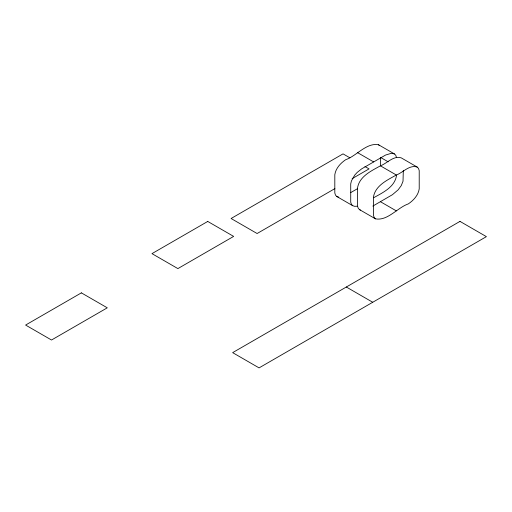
<?xml version="1.0" encoding="UTF-8"?>
<svg xmlns="http://www.w3.org/2000/svg" width="512" height="512" viewBox="0 0 512 512"><rect width="100%" height="100%" fill="white"/><g stroke="black" fill="none" stroke-linecap="round" stroke-linejoin="round"><path stroke-width="0.77" d="M396.48 175.757C394.611 187.238 382.579 192.742 373.6 197.766M396.48 157.478L395.776 155.296L394.445 153.933L378.528 144.749C366.406 142.451 356.397 156.09 345.69 159.699C340.512 163.213 335.757 168.301 334.81 174.714L334.81 192.992L335.514 195.174L336.845 196.531L352.762 205.722L354.688 206.336L357.152 206.195M352.762 205.722L351.424 204.358L350.72 202.176L350.72 183.898L351.424 180.902L354.688 175.162L357.152 172.454L361.606 168.89L385.594 155.04L391.341 153.299L394.445 153.933M334.893 188.614L257.107 233.523L231.091 218.502L343.04 153.869L349.888 157.824M352.141 178.656L369.056 168.89L364.947 166.515M380.422 165.83C371.443 170.854 359.411 176.352 357.542 187.834L357.542 206.112L358.246 208.294L359.578 209.658L375.494 218.848C387.616 221.146 397.626 207.507 408.333 203.891C413.51 200.378 418.266 195.296 419.213 188.883L419.213 170.605L418.509 168.422L417.178 167.059L401.261 157.875C393.6 155.245 386.88 163.52 380.422 165.83L396.333 175.014C402.797 172.71 409.51 164.435 417.178 167.059M350.79 192.557L357.69 188.576M396.333 175.014C387.36 180.038 375.328 185.542 373.453 197.024L373.453 215.302L374.163 217.485L375.494 218.848M372.832 206.08L392.416 194.707L398.163 189.811L401.261 185.594L403.027 181.21L403.302 170.554M338.778 197.146L336.845 196.531M359.578 209.658L360.474 210.061M388.179 161.824L380.57 157.434L380.57 165.811M357.69 152.704L373.6 161.894M380.422 201.702L396.333 210.886M346.323 287.014L372.73 302.266M378.528 144.749L379.418 145.658M81.37 292.864L25.6 325.062L51.514 340.019L107.283 307.821L81.37 292.864M207.738 221.44L151.968 253.638L177.882 268.602L233.651 236.403L207.738 221.44M459.987 221.389L232.653 352.64L259.066 367.891L486.4 236.64L459.987 221.389"/></g></svg>
